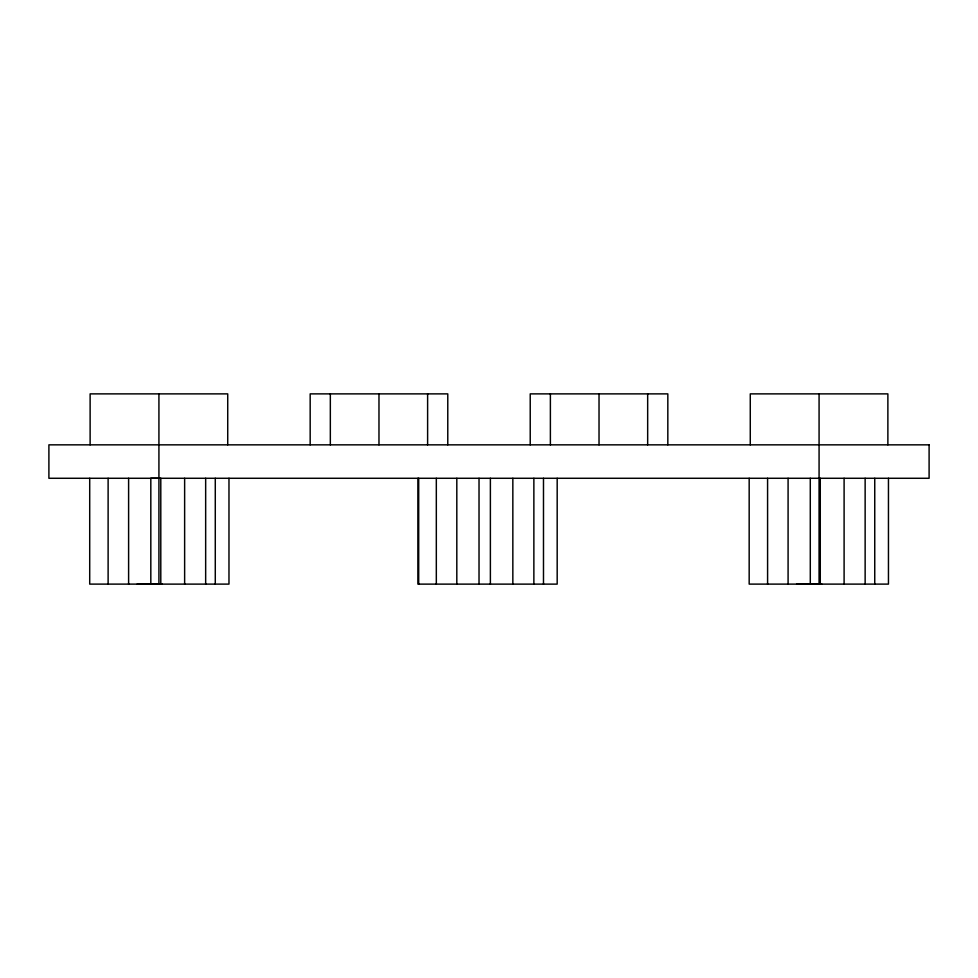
<?xml version="1.0" encoding="UTF-8"?>
<svg xmlns="http://www.w3.org/2000/svg" width="978" height="978" viewBox="0 0 978 978"><rect width="100%" height="100%" fill="white"/><g stroke="black" fill="none" stroke-linecap="round" stroke-linejoin="round"><path stroke-width="1.47" d="M137.152 584.123L162.152 584.111L89.707 584.111L89.707 478.266M796.593 584.111L821.63 584.111L749.172 584.111L749.172 478.266M819.075 478.266L820.273 478.266L820.273 584.111L819.075 584.123L819.075 393.877M228.974 478.266L228.974 584.111L158.925 584.123L158.925 393.877M820.273 584.111L888.452 584.111L888.452 478.266M887.877 444.843L887.877 393.877L750.273 393.877L750.273 444.843M874.748 478.266L874.748 584.111M865.139 478.266L865.139 584.111M844.1 478.266L844.1 584.111M810.285 478.266L810.297 584.111M788.085 478.266L788.085 584.111M767.583 478.266L767.596 584.111M667.827 444.843L667.827 393.877L530.223 393.877L530.223 444.843M647.668 393.877L647.668 444.843M599.025 393.877L599.025 444.843M557.179 478.279L557.179 584.123L417.912 584.123L417.912 478.279M550.382 393.877L550.382 444.843M543.487 478.279L543.487 584.123M533.866 478.279L533.866 584.123M512.839 478.279L512.839 584.123M490.381 478.279L490.381 584.123M479.024 478.279L479.024 584.123M456.812 478.279L456.812 584.123M447.777 444.843L447.777 393.877L310.173 393.877L310.173 444.843M436.322 478.279L436.322 584.123M427.618 393.877L427.618 444.843M418.694 478.279L418.694 584.123M378.975 393.877L378.975 444.843M330.332 393.877L330.332 444.843M227.727 444.843L227.727 393.877L90.123 393.877L90.123 444.843M215.282 478.266L215.282 584.111M205.661 478.266L205.661 584.111M184.634 478.266L184.634 584.111M160.795 584.111L160.795 478.266L150.82 478.266L150.82 584.111M128.607 478.266L128.607 584.111M108.118 478.266L108.118 584.111M929.1 444.843L48.9 444.843L48.9 478.279L929.1 478.279L929.1 444.843"/></g></svg>
